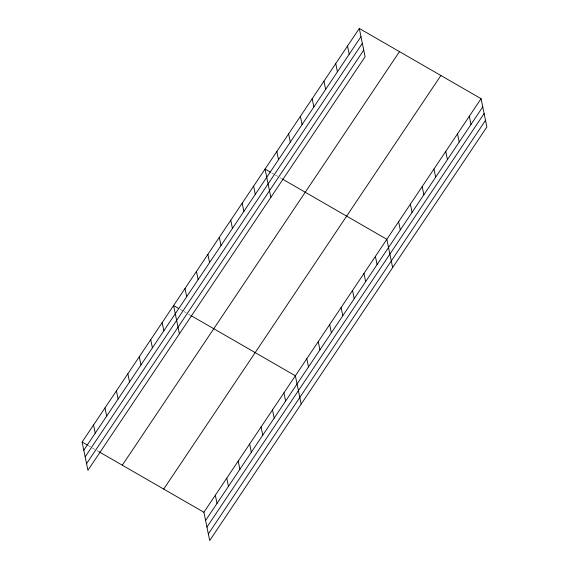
<?xml version="1.0" encoding="UTF-8"?>
<svg xmlns="http://www.w3.org/2000/svg" width="569" height="569" viewBox="0 0 569 569"><rect width="100%" height="100%" fill="white"/><g stroke="black" fill="none" stroke-linecap="round" stroke-linejoin="round"><path stroke-width="0.43" stroke-dasharray="2.85 2.13" d="M271.754 172.926L274.727 174.647M275.474 175.074L277.708 176.362M279.941 177.649L281.427 178.51M180.288 309.408L183.261 311.122M184.007 311.556L186.241 312.843M188.474 314.131L189.961 314.991M88.074 445.456L91.794 447.604M92.541 448.031L94.767 449.318M97 450.605L99.234 451.893"/><path stroke-width="0.85" d="M359.295 28.45L365.099 56.736L87.925 470.307L82.121 442.021L359.295 28.45L481.075 98.693L486.879 126.979L209.705 540.55L203.901 512.264L481.075 98.693M83.799 450.228L360.981 36.658M85.165 456.857L362.339 43.28M86.566 463.678L363.74 50.108M122.307 465.2L399.481 51.63M163.708 489.084L440.89 75.513M205.587 520.471L482.761 106.901M206.945 527.1L484.119 113.523M208.346 533.928L485.521 120.351M270.268 172.073L265.054 169.064L270.858 197.351M282.174 178.936L386.835 239.307L392.638 267.594M178.794 308.547L173.588 305.546L179.391 333.825M190.7 315.418L295.368 375.789L301.172 404.068M82.121 442.021L87.327 445.029M99.234 451.893L203.901 512.264M469.297 116.268L470.983 124.476M457.519 133.85L459.197 142.051M445.733 151.425L447.419 159.633M433.955 169L435.641 177.208M422.177 186.575L423.862 194.783M410.398 204.157L412.077 212.365M398.613 221.732L400.299 229.94M347.517 46.025L349.202 54.233M375.405 256.37L377.083 264.578M335.738 63.607L337.417 71.808M363.968 273.426L365.654 281.634M323.953 81.182L325.639 89.39M352.538 290.489L354.217 298.697M312.175 98.757L313.86 106.965M341.101 307.552L342.787 315.752M300.396 116.332L302.082 124.54M329.671 324.607L331.35 332.815M288.618 133.914L290.297 142.115M318.235 341.67L319.92 349.878M276.833 151.489L278.518 159.697M306.798 358.726L308.483 366.934M253.625 186.127L255.303 194.328M283.931 392.845L285.617 401.053M242.188 203.183L243.873 211.391M272.501 409.908L274.187 418.115M230.758 220.246L232.437 228.454M261.064 426.97L262.75 435.171M219.321 237.301L221.007 245.509M249.635 444.026L251.32 452.234M207.884 254.364L209.57 262.572M238.198 461.089L239.883 469.297M196.454 271.427L198.14 279.628M226.768 478.145L228.454 486.353M185.017 288.483L186.703 296.691M215.331 495.208L217.017 503.416M162.151 322.602L163.836 330.809M150.721 339.665L152.407 347.872M139.284 356.72L140.97 364.928M127.854 373.783L129.54 381.991M116.417 390.846L118.103 399.047M104.988 407.902L106.673 416.11M93.551 424.965L95.236 433.173"/></g></svg>
